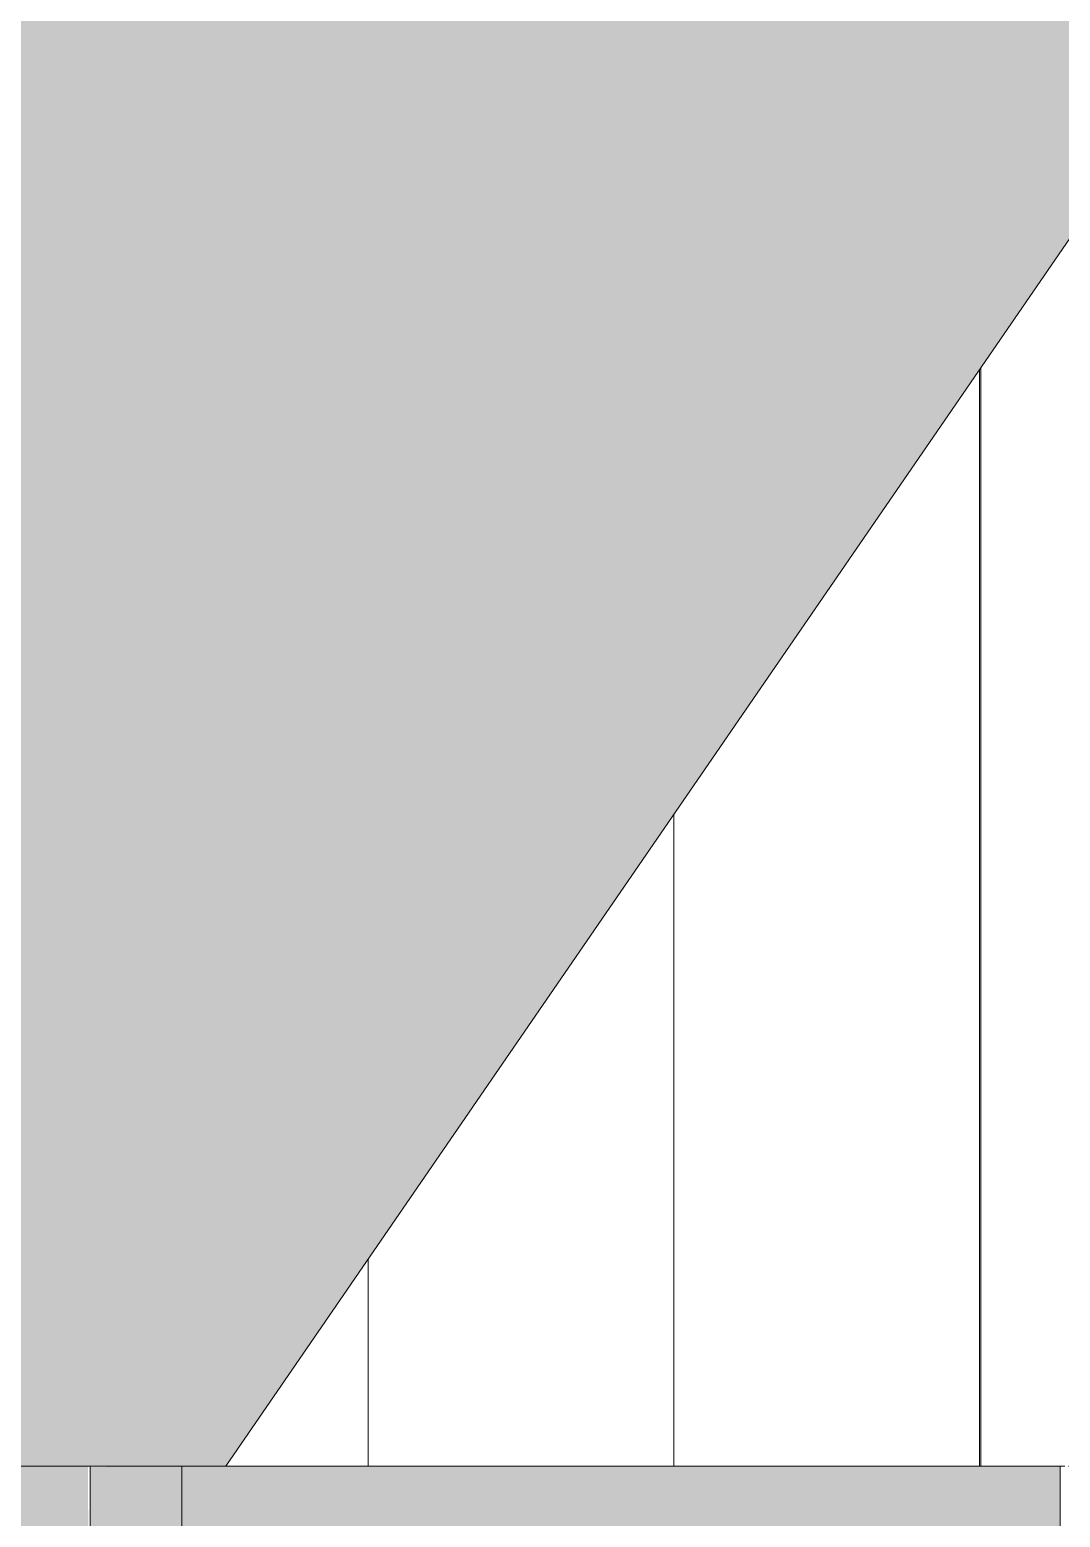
# Model space of a CAD drawing. Header units: millimetres. Extents: x 902415 to 1199587, y -3757 to 35605.
# Drawn here: x 948564 to 949686, y 7544 to 9164 of the extents above; entities that cross this region are included whole.
import ezdxf

# ---------------------------------------------------------------- set-up
doc = ezdxf.new("R2010")
doc.units = ezdxf.units.MM
doc.linetypes.add('AEC_Center', pattern=[24, 12, -4, 4, -4])
for name, color, linetype, lineweight in [('A-FLOR-LEVL', 51, 'Continuous', 5), ('A-GENM', 13, 'Continuous', 5), ('A-GLAZ-CWMG', 51, 'Continuous', 5), ('A-WALL', 113, 'Continuous', 5), ('A-WALL-PATT', 111, 'Continuous', 5)]:
    doc.layers.add(name, color=color, linetype=linetype, lineweight=lineweight)

# ---------------------------------------------------------------- blocks, each defined once
blk = doc.blocks.new('Generic Models 21 - Generic Models 13-2246435-North - Grids A')
at = {"layer": 'A-GENM'}
h = blk.add_hatch(color=256, dxfattribs=at)
h.paths.add_polyline_path([(948358.2, 7600), (948776.9, 7600), (950359.8, 9903.2), (949777.6, 12902.1), (945328.2, 7600), (948298.2, 7600)])
h.paths.add_polyline_path([(971597.8, 7606.6), (956564, 15789.7), (952203, 15790.1), (959565.8, 7609.3), (970915.6, 7606.8)])
h.paths.add_polyline_path([(947148.2, 7650), (946573.9, 7650), (946548, 7653.4), (946523.9, 7663.4), (946503.2, 7679.3), (946487.3, 7700), (946477.3, 7724.1), (946473.9, 7750), (946473.9, 8750), (946477.3, 8775.9), (946487.3, 8800), (946503.2, 8820.7), (946523.9, 8836.6), (946548, 8846.6), (946573.9, 8850), (947573.9, 8850), (947599.8, 8846.6), (947623.9, 8836.6), (947644.6, 8820.7), (947660.5, 8800), (947670.5, 8775.9), (947673.9, 8750), (947673.9, 7749.9), (947670.5, 7724.1), (947660.5, 7700), (947644.6, 7679.3), (947623.9, 7663.4), (947599.8, 7653.4), (947573, 7650), (947198.2, 7650)])
h.paths.add_polyline_path([(964598.6, 7650), (964253.9, 7650), (964228, 7653.4), (964203.9, 7663.4), (964183.2, 7679.3), (964167.3, 7700), (964156.9, 7727.6), (964153.9, 7750), (964153.9, 8750), (964157.3, 8775.9), (964167.3, 8800), (964183.2, 8820.7), (964203.9, 8836.6), (964228, 8846.6), (964253.9, 8850), (965253.9, 8850), (965279.8, 8846.6), (965303.9, 8836.6), (965324.6, 8820.7), (965340.5, 8800), (965350.5, 8775.9), (965353.9, 8750), (965353.9, 7749.9), (965350.5, 7724.1), (965340.5, 7700), (965324.6, 7679.3), (965303.9, 7663.4), (965279.8, 7653.4), (965253.9, 7650), (965125, 7650)])
blk.add_line((948776.9, 7600), (950359.8, 9903.2), dxfattribs=at)
blk = doc.blocks.new('Rectangular Mullion - 100 x 100mm-2718795-North - Grids A')
at = {"layer": 'A-GLAZ-CWMG'}
blk.add_hatch(color=256, dxfattribs=at).paths.add_polyline_path([(968810, 7500), (968871.9, 7500), (968871.9, 7600), (967915.6, 7600), (967915.6, 7500), (968801.9, 7500)])
for p, q in [((967915.6, 7500), (967915.6, 7600)), ((968871.9, 7600), (967915.6, 7600)), ((968871.9, 7600), (968871.9, 7500)), ((967915.6, 7500), (968871.9, 7500))]:
    blk.add_line(p, q, dxfattribs=at)
blk = doc.blocks.new('Rectangular Mullion - 100 x 100mm-1765061-North - Grids A')
at = {"layer": 'A-GLAZ-CWMG'}
blk.add_hatch(color=256, dxfattribs=at).paths.add_polyline_path([(997509.7, 5200), (997509.7, 7600), (997409.7, 7599.2), (997409.7, 5200)])
for p, q in [((997409.7, 7600), (997509.7, 7600)), ((997409.7, 7600), (997409.7, 5200)), ((997509.7, 5200), (997509.7, 7600))]:
    blk.add_line(p, q, dxfattribs=at)
blk = doc.blocks.new('Rectangular Mullion - 100 x 100mm-1677030-North - Grids A')
at = {"layer": 'A-GLAZ-CWMG'}
blk.add_hatch(color=256, dxfattribs=at).paths.add_polyline_path([(970126, 5200), (970128.2, 5200), (970126, 7600), (970028.2, 7600), (970028.2, 5200)])
for p in [(970028.2, 7600), (970128.2, 5200)]:
    blk.add_line(p, (970128.2, 7600), dxfattribs=at)

msp = doc.modelspace()

# ---------------------------------------------------------------- hatches: boundary and pattern name
at = {"layer": 'A-WALL-PATT'}
h = msp.add_hatch(dxfattribs=at)
h.set_pattern_fill('FP_45', color=256, style=0, pattern_type=2)
h.set_pattern_definition([(90, (949597.8, 7600), (-333, 2e-14), [])])
h.paths.add_polyline_path([(948776.9, 7600), (949597.8, 7600), (949597.8, 8794.4), (948798.2, 7631)])
h.paths.add_polyline_path([(949597.8, 13828.2), (949595.7, 14148.2), (949291.8, 15713.5), (948597.8, 15713.5), (948597.8, 15282.4), (949210.9, 15709.5), (949487, 14287.4), (949505.3, 14304.6), (949595.7, 13839.1)])
h = msp.add_hatch(dxfattribs=at)
h.set_pattern_fill('FP_46', color=256, style=0, pattern_type=2)
h.set_pattern_definition([(90, (950597.8, 7600), (-333, 2e-14), [])])
h.paths.add_polyline_path([(950338.2, 7600), (950597.8, 7600), (950597.8, 8986.6), (949597.8, 14137.3), (949597.8, 13828.2), (950359.8, 9903.2), (949597.8, 8794.4), (949597.8, 7600), (950278.2, 7600)])

# ---------------------------------------------------------------- linework, layer by layer
at = {"layer": 'A-FLOR-LEVL', "linetype": 'AEC_Center'}
msp.add_line((903214.7, 7600), (1037708.1, 7600), dxfattribs=at)
at = {"layer": 'A-WALL'}
msp.add_line((949597.8, 7600), (949597.8, 8794.4), dxfattribs=at)

# ---------------------------------------------------------------- block references
at = {"layer": 'A-GENM'}
msp.add_blockref('Generic Models 21 - Generic Models 13-2246435-North - Grids A', (0, 0), dxfattribs=at)
at = {"layer": 'A-GLAZ-CWMG'}
for name, p in [('Rectangular Mullion - 100 x 100mm-1677030-North - Grids A', (-21498.9, 0)), ('Rectangular Mullion - 100 x 100mm-1765061-North - Grids A', (-48780.4, 0)), ('Rectangular Mullion - 100 x 100mm-2718795-North - Grids A', (-19186.3, 0))]:
    msp.add_blockref(name, p, dxfattribs=at)

doc.saveas('drawing.dxf')
